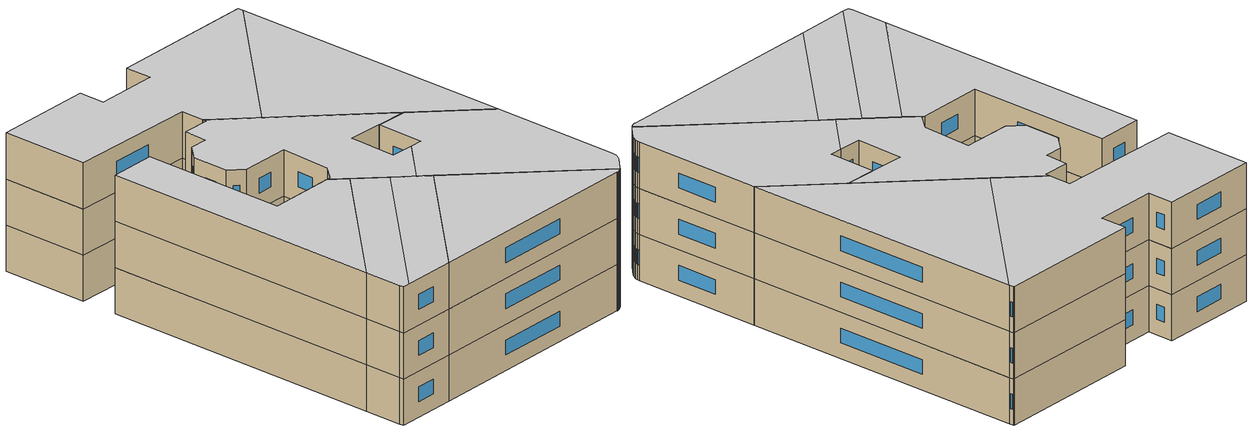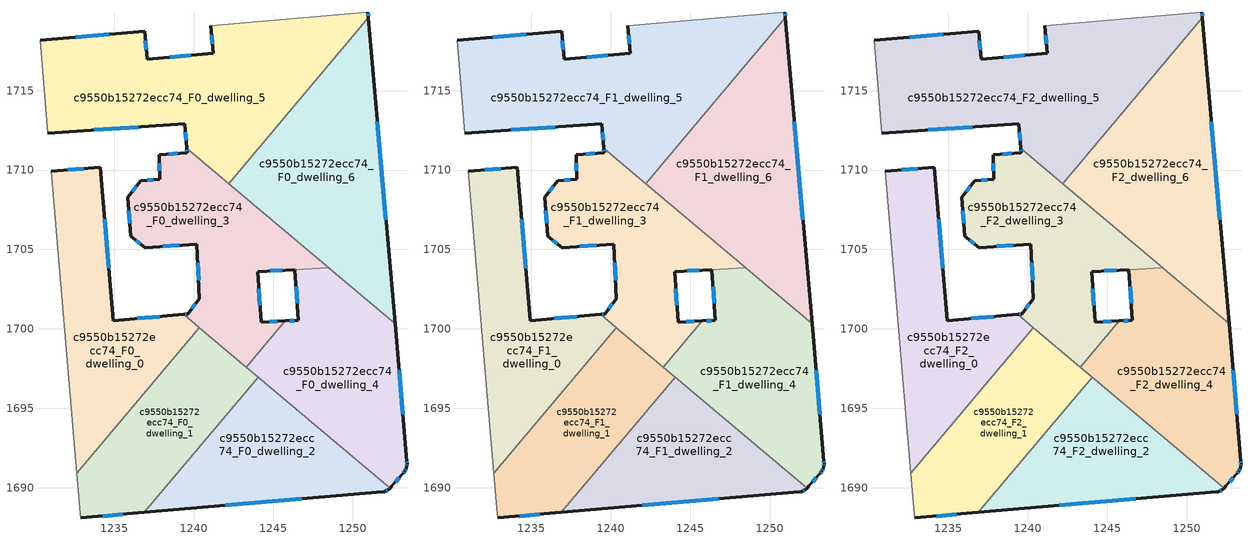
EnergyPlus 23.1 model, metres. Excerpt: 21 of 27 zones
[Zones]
c9550b15272ecc74_F0_dwelling_0
 floor ground (EU_floor_Construction): 1234.1,1710.18 1234.92,1700.53 1239.36,1700.91 1240.35,1700.08 1232.63,1690.91 1231.01,1709.92 z0
 wall outside (EU_wall_Construction): 1239.36,1700.91 1234.92,1700.53 1234.1,1710.18 1231.01,1709.92 z0:3
 wall to c9550b15272ecc74_F0_dwelling_1 (EU_wall_Construction): 1232.63,1690.91 1240.35,1700.08 z0:3
 wall adiabatic (EU_wall_Construction): 1231.01,1709.92 1232.63,1690.91 z0:3
 wall to c9550b15272ecc74_F0_dwelling_3 (EU_wall_Construction): 1240.35,1700.08 1239.36,1700.91 z0:3
 window (EU_Window_Construction): 1233.05,1710.09 1232.06,1710.01 / 1234.64,1703.81 1234.38,1706.9 / 1237.85,1700.78 1236.43,1700.66 z1.02:1.98
c9550b15272ecc74_F0_dwelling_1
 floor ground (EU_floor_Construction): 1244.06,1696.95 1236.89,1688.44 1232.88,1688.09 1232.85,1688.37 1232.63,1690.91 1240.35,1700.08 z0
 wall outside (EU_wall_Construction): 1232.88,1688.09 1236.89,1688.44 z0:3
 wall to c9550b15272ecc74_F0_dwelling_2 (EU_wall_Construction): 1236.89,1688.44 1244.06,1696.95 z0:3
 wall adiabatic (EU_wall_Construction): 1232.63,1690.91 1232.85,1688.37 1232.88,1688.09 z0:3
 wall to c9550b15272ecc74_F0_dwelling_4 (EU_wall_Construction): 1244.06,1696.95 1243.31,1697.58 z0:3
 wall to c9550b15272ecc74_F0_dwelling_3 (EU_wall_Construction): 1243.31,1697.58 1240.35,1700.08 z0:3
 window (EU_Window_Construction): 1234.25,1688.21 1235.53,1688.32 z1.02:1.98
c9550b15272ecc74_F0_dwelling_2
 floor ground (EU_floor_Construction): 1252.35,1689.97 1252.24,1689.87 1252.05,1689.76 1251.91,1689.72 1251.88,1689.74 1236.89,1688.44 1244.06,1696.95 z0
 wall outside (EU_wall_Construction): 1236.89,1688.44 1251.88,1689.74 1251.91,1689.72 1252.05,1689.76 1252.24,1689.87 1252.35,1689.97 z0:3
 wall to c9550b15272ecc74_F0_dwelling_4 (EU_wall_Construction): 1252.35,1689.97 1244.06,1696.95 z0:3
 window (EU_Window_Construction): 1241.99,1688.88 1246.78,1689.3 / 1252.11,1689.8 1252.17,1689.83 z1.02:1.98
c9550b15272ecc74_F0_dwelling_3
 floor ground (EU_floor_Construction): 1248.48,1703.84 1244.03,1703.61 1244.23,1700.42 1245.77,1700.5 1243.31,1697.58 1239.36,1700.91 1239.61,1700.93 1240.35,1701.91 1240.18,1705.34 1236.95,1705.11 1236.02,1705.82 1235.84,1708.29 1236.66,1709.33 1237.84,1709.42 1237.81,1710.97 1239.58,1711.09 1239.56,1711.36 z0
 wall outside (EU_wall_Construction): 1245.77,1700.5 1244.23,1700.42 1244.03,1703.61 1246.35,1703.73 / 1239.56,1711.36 1239.58,1711.09 1237.81,1710.97 1237.84,1709.42 1236.66,1709.33 1235.84,1708.29 1236.02,1705.82 1236.95,1705.11 1240.18,1705.34 1240.35,1701.91 1239.61,1700.93 1239.36,1700.91 z0:3
 wall to c9550b15272ecc74_F0_dwelling_4 (EU_wall_Construction): 1243.31,1697.58 1245.77,1700.5 / 1246.36,1703.73 1248.49,1703.84 z0:3
 wall to c9550b15272ecc74_F0_dwelling_6 (EU_wall_Construction): 1248.48,1703.84 1242.18,1709.15 z0:3
 wall to c9550b15272ecc74_F0_dwelling_5 (EU_wall_Construction): 1242.18,1709.15 1239.56,1711.36 z0:3
 window (EU_Window_Construction): 1244.82,1703.65 1245.56,1703.68 / 1244.16,1701.5 1244.1,1702.52 / 1245.24,1700.47 1244.75,1700.45 / 1239.53,1700.92 1239.45,1700.92 / 1240.1,1701.58 1239.86,1701.26 / 1240.24,1704.17 1240.29,1703.08 / 1238.05,1705.19 1239.08,1705.26 / 1236.33,1705.58 1236.63,1705.35 / 1235.9,1707.45 1235.96,1706.66 / 1236.38,1708.98 1236.12,1708.65 / 1237.44,1709.39 1237.06,1709.36 / 1237.82,1710.44 1237.83,1709.94 / 1238.98,1711.05 1238.41,1711.01 / 1239.56,1711.27 1239.57,1711.18 z1.02:1.98
c9550b15272ecc74_F0_dwelling_4
 floor ground (EU_floor_Construction): 1252.67,1700.32 1253.42,1691.68 1253.42,1691.51 1253.4,1691.35 1253.37,1691.24 1253.27,1691.04 1253.17,1690.91 1252.47,1690.11 1252.39,1690 1252.35,1689.97 1243.31,1697.58 1245.77,1700.5 1246.58,1700.54 1246.36,1703.73 1248.49,1703.84 1248.54,1703.79 z0
 wall outside (EU_wall_Construction): 1252.35,1689.97 1252.39,1690 1252.47,1690.11 1253.17,1690.91 1253.27,1691.04 1253.37,1691.24 1253.4,1691.35 1253.42,1691.51 1253.42,1691.68 1252.67,1700.32 / 1246.36,1703.73 1246.58,1700.54 1245.77,1700.5 z0:3
 wall to c9550b15272ecc74_F0_dwelling_6 (EU_wall_Construction): 1252.67,1700.32 1248.54,1703.79 1248.49,1703.84 z0:3
 window (EU_Window_Construction): 1253.3,1691.11 1253.33,1691.17 / 1253.21,1690.95 1253.24,1690.99 / 1252.71,1690.38 1252.93,1690.64 / 1246.31,1700.53 1246.05,1700.51 / 1246.44,1702.64 1246.51,1701.62 / 1253.16,1694.62 1252.92,1697.38 / 1253.42,1691.57 1253.42,1691.62 / 1253.41,1691.4 1253.41,1691.46 z1.02:1.98
c9550b15272ecc74_F0_dwelling_5
 floor ground (EU_floor_Construction): 1250.96,1719.95 1250.99,1719.61 1242.18,1709.15 1239.56,1711.36 1239.41,1712.9 1230.8,1712.33 1230.31,1718.18 1236.9,1718.75 1237.05,1716.99 1241.21,1717.34 1241.06,1719.1 1250.91,1719.94 z0
 wall outside (EU_wall_Construction): 1241.06,1719.1 1241.21,1717.34 1237.05,1716.99 1236.9,1718.75 1230.31,1718.18 / 1250.99,1719.61 1250.96,1719.95 / 1230.8,1712.33 1239.41,1712.9 1239.56,1711.36 z0:3
 wall adiabatic (EU_wall_Construction): 1250.96,1719.95 1250.91,1719.94 1241.06,1719.1 / 1230.31,1718.18 1230.8,1712.33 z0:3
 wall to c9550b15272ecc74_F0_dwelling_6 (EU_wall_Construction): 1242.18,1709.15 1250.99,1719.61 z0:3
 window (EU_Window_Construction): 1237,1717.59 1236.95,1718.15 / 1239.8,1717.22 1238.47,1717.11 / 1241.11,1718.5 1241.16,1717.94 / 1250.98,1719.72 1250.97,1719.84 / 1239.46,1712.38 1239.51,1711.89 / 1233.73,1712.53 1236.48,1712.71 / 1234.66,1718.56 1232.55,1718.38 z1.02:1.98
c9550b15272ecc74_F0_dwelling_6
 floor ground (EU_floor_Construction): 1250.99,1719.61 1252.67,1700.32 1242.18,1709.15 z0
 wall outside (EU_wall_Construction): 1252.67,1700.32 1250.99,1719.61 z0:3
 window (EU_Window_Construction): 1252.09,1706.88 1251.56,1713.05 z1.02:1.98
c9550b15272ecc74_F1_dwelling_0
 floor to c9550b15272ecc74_F0_dwelling_0 (EU_floor_Construction): 1234.1,1710.18 1234.92,1700.53 1239.36,1700.91 1240.35,1700.08 1232.63,1690.91 1231.01,1709.92 z3
 wall outside (EU_wall_Construction): 1239.36,1700.91 1234.92,1700.53 1234.1,1710.18 1231.01,1709.92 z3:6
 wall to c9550b15272ecc74_F1_dwelling_1 (EU_wall_Construction): 1232.63,1690.91 1240.35,1700.08 z3:6
 wall adiabatic (EU_wall_Construction): 1231.01,1709.92 1232.63,1690.91 z3:6
 wall to c9550b15272ecc74_F1_dwelling_3 (EU_wall_Construction): 1240.35,1700.08 1239.36,1700.91 z3:6
 window (EU_Window_Construction): 1233.05,1710.09 1232.06,1710.01 / 1234.64,1703.81 1234.38,1706.9 / 1237.85,1700.78 1236.43,1700.66 z4.02:4.98
c9550b15272ecc74_F1_dwelling_1
 floor to c9550b15272ecc74_F0_dwelling_1 (EU_floor_Construction): 1244.06,1696.95 1236.89,1688.44 1232.88,1688.09 1232.85,1688.37 1232.63,1690.91 1240.35,1700.08 z3
 wall outside (EU_wall_Construction): 1232.88,1688.09 1236.89,1688.44 z3:6
 wall to c9550b15272ecc74_F1_dwelling_2 (EU_wall_Construction): 1236.89,1688.44 1244.06,1696.95 z3:6
 wall adiabatic (EU_wall_Construction): 1232.63,1690.91 1232.85,1688.37 1232.88,1688.09 z3:6
 wall to c9550b15272ecc74_F1_dwelling_4 (EU_wall_Construction): 1244.06,1696.95 1243.31,1697.58 z3:6
 wall to c9550b15272ecc74_F1_dwelling_3 (EU_wall_Construction): 1243.31,1697.58 1240.35,1700.08 z3:6
 window (EU_Window_Construction): 1234.25,1688.21 1235.53,1688.32 z4.02:4.98
c9550b15272ecc74_F1_dwelling_2
 floor to c9550b15272ecc74_F0_dwelling_2 (EU_floor_Construction): 1252.35,1689.97 1252.24,1689.87 1252.05,1689.76 1251.91,1689.72 1251.88,1689.74 1236.89,1688.44 1244.06,1696.95 z3
 wall outside (EU_wall_Construction): 1236.89,1688.44 1251.88,1689.74 1251.91,1689.72 1252.05,1689.76 1252.24,1689.87 1252.35,1689.97 z3:6
 wall to c9550b15272ecc74_F1_dwelling_4 (EU_wall_Construction): 1252.35,1689.97 1244.06,1696.95 z3:6
 window (EU_Window_Construction): 1241.99,1688.88 1246.78,1689.3 / 1252.11,1689.8 1252.17,1689.83 z4.02:4.98
c9550b15272ecc74_F1_dwelling_3
 floor to c9550b15272ecc74_F0_dwelling_3 (EU_floor_Construction): 1248.48,1703.84 1244.03,1703.61 1244.23,1700.42 1245.77,1700.5 1243.31,1697.58 1239.36,1700.91 1239.61,1700.93 1240.35,1701.91 1240.18,1705.34 1236.95,1705.11 1236.02,1705.82 1235.84,1708.29 1236.66,1709.33 1237.84,1709.42 1237.81,1710.97 1239.58,1711.09 1239.56,1711.36 z3
 wall outside (EU_wall_Construction): 1245.77,1700.5 1244.23,1700.42 1244.03,1703.61 1246.35,1703.73 / 1239.56,1711.36 1239.58,1711.09 1237.81,1710.97 1237.84,1709.42 1236.66,1709.33 1235.84,1708.29 1236.02,1705.82 1236.95,1705.11 1240.18,1705.34 1240.35,1701.91 1239.61,1700.93 1239.36,1700.91 z3:6
 wall to c9550b15272ecc74_F1_dwelling_4 (EU_wall_Construction): 1243.31,1697.58 1245.77,1700.5 / 1246.36,1703.73 1248.49,1703.84 z3:6
 wall to c9550b15272ecc74_F1_dwelling_6 (EU_wall_Construction): 1248.48,1703.84 1242.18,1709.15 z3:6
 wall to c9550b15272ecc74_F1_dwelling_5 (EU_wall_Construction): 1242.18,1709.15 1239.56,1711.36 z3:6
 window (EU_Window_Construction): 1244.82,1703.65 1245.56,1703.68 / 1244.16,1701.5 1244.1,1702.52 / 1245.24,1700.47 1244.75,1700.45 / 1239.53,1700.92 1239.45,1700.92 / 1240.1,1701.58 1239.86,1701.26 / 1240.24,1704.17 1240.29,1703.08 / 1238.05,1705.19 1239.08,1705.26 / 1236.33,1705.58 1236.63,1705.35 / 1235.9,1707.45 1235.96,1706.66 / 1236.38,1708.98 1236.12,1708.65 / 1237.44,1709.39 1237.06,1709.36 / 1237.82,1710.44 1237.83,1709.94 / 1238.98,1711.05 1238.41,1711.01 / 1239.56,1711.27 1239.57,1711.18 z4.02:4.98
c9550b15272ecc74_F1_dwelling_4
 floor to c9550b15272ecc74_F0_dwelling_4 (EU_floor_Construction): 1252.67,1700.32 1253.42,1691.68 1253.42,1691.51 1253.4,1691.35 1253.37,1691.24 1253.27,1691.04 1253.17,1690.91 1252.47,1690.11 1252.39,1690 1252.35,1689.97 1243.31,1697.58 1245.77,1700.5 1246.58,1700.54 1246.36,1703.73 1248.49,1703.84 1248.54,1703.79 z3
 wall outside (EU_wall_Construction): 1252.35,1689.97 1252.39,1690 1252.47,1690.11 1253.17,1690.91 1253.27,1691.04 1253.37,1691.24 1253.4,1691.35 1253.42,1691.51 1253.42,1691.68 1252.67,1700.32 / 1246.36,1703.73 1246.58,1700.54 1245.77,1700.5 z3:6
 wall to c9550b15272ecc74_F1_dwelling_6 (EU_wall_Construction): 1252.67,1700.32 1248.54,1703.79 1248.49,1703.84 z3:6
 window (EU_Window_Construction): 1253.3,1691.11 1253.33,1691.17 / 1253.21,1690.95 1253.24,1690.99 / 1252.71,1690.38 1252.93,1690.64 / 1246.31,1700.53 1246.05,1700.51 / 1246.44,1702.64 1246.51,1701.62 / 1253.16,1694.62 1252.92,1697.38 / 1253.42,1691.57 1253.42,1691.62 / 1253.41,1691.4 1253.41,1691.46 z4.02:4.98
c9550b15272ecc74_F1_dwelling_5
 floor to c9550b15272ecc74_F0_dwelling_5 (EU_floor_Construction): 1250.96,1719.95 1250.99,1719.61 1242.18,1709.15 1239.56,1711.36 1239.41,1712.9 1230.8,1712.33 1230.31,1718.18 1236.9,1718.75 1237.05,1716.99 1241.21,1717.34 1241.06,1719.1 1250.91,1719.94 z3
 wall outside (EU_wall_Construction): 1241.06,1719.1 1241.21,1717.34 1237.05,1716.99 1236.9,1718.75 1230.31,1718.18 / 1250.99,1719.61 1250.96,1719.95 / 1230.8,1712.33 1239.41,1712.9 1239.56,1711.36 z3:6
 wall adiabatic (EU_wall_Construction): 1250.96,1719.95 1250.91,1719.94 1241.06,1719.1 / 1230.31,1718.18 1230.8,1712.33 z3:6
 wall to c9550b15272ecc74_F1_dwelling_6 (EU_wall_Construction): 1242.18,1709.15 1250.99,1719.61 z3:6
 window (EU_Window_Construction): 1237,1717.59 1236.95,1718.15 / 1239.8,1717.22 1238.47,1717.11 / 1241.11,1718.5 1241.16,1717.94 / 1250.98,1719.72 1250.97,1719.84 / 1239.46,1712.38 1239.51,1711.89 / 1233.73,1712.53 1236.48,1712.71 / 1234.66,1718.56 1232.55,1718.38 z4.02:4.98
c9550b15272ecc74_F1_dwelling_6
 floor to c9550b15272ecc74_F0_dwelling_6 (EU_floor_Construction): 1250.99,1719.61 1252.67,1700.32 1242.18,1709.15 z3
 wall outside (EU_wall_Construction): 1252.67,1700.32 1250.99,1719.61 z3:6
 window (EU_Window_Construction): 1252.09,1706.88 1251.56,1713.05 z4.02:4.98
c9550b15272ecc74_F2_dwelling_0
 floor to c9550b15272ecc74_F1_dwelling_0 (EU_floor_Construction): 1234.1,1710.18 1234.92,1700.53 1239.36,1700.91 1240.35,1700.08 1232.63,1690.91 1231.01,1709.92 z6
 wall outside (EU_wall_Construction): 1239.36,1700.91 1234.92,1700.53 1234.1,1710.18 1231.01,1709.92 z6:9
 wall to c9550b15272ecc74_F2_dwelling_1 (EU_wall_Construction): 1232.63,1690.91 1240.35,1700.08 z6:9
 wall adiabatic (EU_wall_Construction): 1231.01,1709.92 1232.63,1690.91 z6:9
 wall to c9550b15272ecc74_F2_dwelling_3 (EU_wall_Construction): 1240.35,1700.08 1239.36,1700.91 z6:9
 window (EU_Window_Construction): 1233.05,1710.09 1232.06,1710.01 / 1234.64,1703.81 1234.38,1706.9 / 1237.85,1700.78 1236.43,1700.66 z7.02:7.98
 ceiling to c9550b15272ecc74_F3_dwelling_0 (EU_floor_Construction): 1232.63,1690.91 1240.35,1700.08 1239.36,1700.91 1234.92,1700.53 1234.1,1710.18 1231.01,1709.92 z9
c9550b15272ecc74_F2_dwelling_1
 floor to c9550b15272ecc74_F1_dwelling_1 (EU_floor_Construction): 1244.06,1696.95 1236.89,1688.44 1232.88,1688.09 1232.85,1688.37 1232.63,1690.91 1240.35,1700.08 z6
 wall outside (EU_wall_Construction): 1232.88,1688.09 1236.89,1688.44 z6:9
 wall to c9550b15272ecc74_F2_dwelling_2 (EU_wall_Construction): 1236.89,1688.44 1244.06,1696.95 z6:9
 wall adiabatic (EU_wall_Construction): 1232.63,1690.91 1232.85,1688.37 1232.88,1688.09 z6:9
 wall to c9550b15272ecc74_F2_dwelling_4 (EU_wall_Construction): 1244.06,1696.95 1243.31,1697.58 z6:9
 wall to c9550b15272ecc74_F2_dwelling_3 (EU_wall_Construction): 1243.31,1697.58 1240.35,1700.08 z6:9
 window (EU_Window_Construction): 1234.25,1688.21 1235.53,1688.32 z7.02:7.98
 ceiling to c9550b15272ecc74_F3_dwelling_1 (EU_floor_Construction): 1236.89,1688.44 1244.06,1696.95 1242.15,1698.56 1233.37,1688.14 z9
 ceiling to c9550b15272ecc74_F3_dwelling_0 (EU_floor_Construction): 1233.37,1688.14 1242.15,1698.56 1240.35,1700.08 1232.63,1690.91 1232.85,1688.37 1232.88,1688.09 z9
c9550b15272ecc74_F2_dwelling_2
 floor to c9550b15272ecc74_F1_dwelling_2 (EU_floor_Construction): 1252.35,1689.97 1252.24,1689.87 1252.05,1689.76 1251.91,1689.72 1251.88,1689.74 1236.89,1688.44 1244.06,1696.95 z6
 wall outside (EU_wall_Construction): 1236.89,1688.44 1251.88,1689.74 1251.91,1689.72 1252.05,1689.76 1252.24,1689.87 1252.35,1689.97 z6:9
 wall to c9550b15272ecc74_F2_dwelling_4 (EU_wall_Construction): 1252.35,1689.97 1244.06,1696.95 z6:9
 window (EU_Window_Construction): 1241.99,1688.88 1246.78,1689.3 / 1252.11,1689.8 1252.17,1689.83 z7.02:7.98
 ceiling to c9550b15272ecc74_F3_dwelling_1 (EU_floor_Construction): 1251.91,1689.72 1252.05,1689.76 1252.24,1689.87 1252.35,1689.97 1244.06,1696.95 1236.89,1688.44 1251.88,1689.74 z9
c9550b15272ecc74_F2_dwelling_3
 floor to c9550b15272ecc74_F1_dwelling_3 (EU_floor_Construction): 1248.48,1703.84 1244.03,1703.61 1244.23,1700.42 1245.77,1700.5 1243.31,1697.58 1239.36,1700.91 1239.61,1700.93 1240.35,1701.91 1240.18,1705.34 1236.95,1705.11 1236.02,1705.82 1235.84,1708.29 1236.66,1709.33 1237.84,1709.42 1237.81,1710.97 1239.58,1711.09 1239.56,1711.36 z6
 wall outside (EU_wall_Construction): 1245.77,1700.5 1244.23,1700.42 1244.03,1703.61 1246.35,1703.73 / 1239.56,1711.36 1239.58,1711.09 1237.81,1710.97 1237.84,1709.42 1236.66,1709.33 1235.84,1708.29 1236.02,1705.82 1236.95,1705.11 1240.18,1705.34 1240.35,1701.91 1239.61,1700.93 1239.36,1700.91 z6:9
 wall to c9550b15272ecc74_F2_dwelling_4 (EU_wall_Construction): 1243.31,1697.58 1245.77,1700.5 / 1246.36,1703.73 1248.49,1703.84 z6:9
 wall to c9550b15272ecc74_F2_dwelling_6 (EU_wall_Construction): 1248.48,1703.84 1242.18,1709.15 z6:9
 wall to c9550b15272ecc74_F2_dwelling_5 (EU_wall_Construction): 1242.18,1709.15 1239.56,1711.36 z6:9
 window (EU_Window_Construction): 1244.82,1703.65 1245.56,1703.68 / 1244.16,1701.5 1244.1,1702.52 / 1245.24,1700.47 1244.75,1700.45 / 1239.53,1700.92 1239.45,1700.92 / 1240.1,1701.58 1239.86,1701.26 / 1240.24,1704.17 1240.29,1703.08 / 1238.05,1705.19 1239.08,1705.26 / 1236.33,1705.58 1236.63,1705.35 / 1235.9,1707.45 1235.96,1706.66 / 1236.38,1708.98 1236.12,1708.65 / 1237.44,1709.39 1237.06,1709.36 / 1237.82,1710.44 1237.83,1709.94 / 1238.98,1711.05 1238.41,1711.01 / 1239.56,1711.27 1239.57,1711.18 z7.02:7.98
 ceiling to c9550b15272ecc74_F3_dwelling_2 (EU_floor_Construction): 1245.77,1700.5 1244.23,1700.42 1244.03,1703.61 1248.48,1703.84 1239.56,1711.36 1239.58,1711.09 1237.81,1710.97 1237.84,1709.42 1236.66,1709.33 1235.84,1708.29 1236.02,1705.82 1236.95,1705.11 1240.18,1705.34 1240.35,1701.91 1239.61,1700.93 1239.36,1700.91 1243.31,1697.58 z9
c9550b15272ecc74_F2_dwelling_4
 floor to c9550b15272ecc74_F1_dwelling_4 (EU_floor_Construction): 1252.67,1700.32 1253.42,1691.68 1253.42,1691.51 1253.4,1691.35 1253.37,1691.24 1253.27,1691.04 1253.17,1690.91 1252.47,1690.11 1252.39,1690 1252.35,1689.97 1243.31,1697.58 1245.77,1700.5 1246.58,1700.54 1246.36,1703.73 1248.49,1703.84 1248.54,1703.79 z6
 wall outside (EU_wall_Construction): 1252.35,1689.97 1252.39,1690 1252.47,1690.11 1253.17,1690.91 1253.27,1691.04 1253.37,1691.24 1253.4,1691.35 1253.42,1691.51 1253.42,1691.68 1252.67,1700.32 / 1246.36,1703.73 1246.58,1700.54 1245.77,1700.5 z6:9
 wall to c9550b15272ecc74_F2_dwelling_6 (EU_wall_Construction): 1252.67,1700.32 1248.54,1703.79 1248.49,1703.84 z6:9
 window (EU_Window_Construction): 1253.3,1691.11 1253.33,1691.17 / 1253.21,1690.95 1253.24,1690.99 / 1252.71,1690.38 1252.93,1690.64 / 1246.31,1700.53 1246.05,1700.51 / 1246.44,1702.64 1246.51,1701.62 / 1253.16,1694.62 1252.92,1697.38 / 1253.42,1691.57 1253.42,1691.62 / 1253.41,1691.4 1253.41,1691.46 z7.02:7.98
 ceiling to c9550b15272ecc74_F3_dwelling_3 (EU_floor_Construction): 1252.47,1690.11 1253.17,1690.91 1253.27,1691.04 1253.37,1691.24 1253.4,1691.35 1253.42,1691.51 1253.42,1691.68 1252.67,1700.32 1248.54,1703.79 1248.49,1703.84 1246.36,1703.73 1246.58,1700.54 1245.77,1700.5 1243.31,1697.58 1252.35,1689.97 1252.39,1690 z9
c9550b15272ecc74_F2_dwelling_5
 floor to c9550b15272ecc74_F1_dwelling_5 (EU_floor_Construction): 1250.96,1719.95 1250.99,1719.61 1242.18,1709.15 1239.56,1711.36 1239.41,1712.9 1230.8,1712.33 1230.31,1718.18 1236.9,1718.75 1237.05,1716.99 1241.21,1717.34 1241.06,1719.1 1250.91,1719.94 z6
 wall outside (EU_wall_Construction): 1241.06,1719.1 1241.21,1717.34 1237.05,1716.99 1236.9,1718.75 1230.31,1718.18 / 1250.99,1719.61 1250.96,1719.95 / 1230.8,1712.33 1239.41,1712.9 1239.56,1711.36 z6:9
 wall adiabatic (EU_wall_Construction): 1250.96,1719.95 1250.91,1719.94 1241.06,1719.1 / 1230.31,1718.18 1230.8,1712.33 z6:9
 wall to c9550b15272ecc74_F2_dwelling_6 (EU_wall_Construction): 1242.18,1709.15 1250.99,1719.61 z6:9
 window (EU_Window_Construction): 1237,1717.59 1236.95,1718.15 / 1239.8,1717.22 1238.47,1717.11 / 1241.11,1718.5 1241.16,1717.94 / 1250.98,1719.72 1250.97,1719.84 / 1239.46,1712.38 1239.51,1711.89 / 1233.73,1712.53 1236.48,1712.71 / 1234.66,1718.56 1232.55,1718.38 z7.02:7.98
 ceiling to c9550b15272ecc74_F3_dwelling_4 (EU_floor_Construction): 1242.18,1709.15 1250.99,1719.61 1250.96,1719.95 1250.91,1719.94 1241.06,1719.1 1241.21,1717.34 1237.05,1716.99 1236.9,1718.75 1230.31,1718.18 1230.8,1712.33 1239.41,1712.9 1239.56,1711.36 z9
c9550b15272ecc74_F2_dwelling_6
 floor to c9550b15272ecc74_F1_dwelling_6 (EU_floor_Construction): 1250.99,1719.61 1252.67,1700.32 1242.18,1709.15 z6
 wall outside (EU_wall_Construction): 1252.67,1700.32 1250.99,1719.61 z6:9
 window (EU_Window_Construction): 1252.09,1706.88 1251.56,1713.05 z7.02:7.98
 ceiling to c9550b15272ecc74_F3_dwelling_5 (EU_floor_Construction): 1252.67,1700.32 1250.99,1719.61 1242.18,1709.15 z9
[Building]
EU S2 Campaign: North Axis=0; Terrain=City; Solar Distribution=FullExterior
[Site:Location]
Vienna: Latitude=48; Longitude=16.5; Time Zone=1; Elevation=183
[SizingPeriod:WeatherFileDays]
AnnualSizingPeriod: Begin Month=1; Begin Day of Month=1; End Month=12; End Day of Month=31; Day of Week for Start Day=Monday; Use Weather File Daylight Saving Period=No; Use Weather File Rain and Snow Indicators=No
[MATERIAL]
EU_InternalMass_Material: Roughness=MediumRough; Thickness=0.1; Conductivity=1; Density=1800; Specific Heat=900; Thermal Absorptance=0.9; Solar Absorptance=0.7; Visible Absorptance=0.7
[MATERIAL:NOMASS] Roughness=MediumRough; Thermal Absorptance=0.9; Solar Absorptance=0.7; Visible Absorptance=0.7
Name | Thermal Resistance
EU_wall_NoMass | 0.942466
EU_floor_NoMass | 0.66527
[WINDOWMATERIAL:SIMPLEGLAZINGSYSTEM]
EU_Window_SimpleGlazing: UFactor=2.03367; Solar Heat Gain Coefficient=0.65; Visible Transmittance=0.65
[CONSTRUCTION]
EU_wall_Construction: EU_wall_NoMass
EU_floor_Construction: EU_floor_NoMass
EU_Window_Construction: EU_Window_SimpleGlazing
EU_InternalMass_Construction: EU_InternalMass_Material
[ZONE] Type=1; Multiplier=1; Ceiling Height=autocalculate; Floor Area=autocalculate; Part of Total Floor Area=Yes
Name | Volume
c9550b15272ecc74_F0_dwelling_0; c9550b15272ecc74_F1_dwelling_0; c9550b15272ecc74_F2_dwelling_0 | 219.434
c9550b15272ecc74_F0_dwelling_1; c9550b15272ecc74_F1_dwelling_1; c9550b15272ecc74_F2_dwelling_1 | 185.268
c9550b15272ecc74_F0_dwelling_2; c9550b15272ecc74_F1_dwelling_2; c9550b15272ecc74_F2_dwelling_2 | 185.254
c9550b15272ecc74_F0_dwelling_3; c9550b15272ecc74_F1_dwelling_3; c9550b15272ecc74_F2_dwelling_3 | 217.145
c9550b15272ecc74_F0_dwelling_4; c9550b15272ecc74_F1_dwelling_4; c9550b15272ecc74_F2_dwelling_4 | 232.794
c9550b15272ecc74_F0_dwelling_5; c9550b15272ecc74_F1_dwelling_5; c9550b15272ecc74_F2_dwelling_5 | 346.277
c9550b15272ecc74_F0_dwelling_6; c9550b15272ecc74_F1_dwelling_6; c9550b15272ecc74_F2_dwelling_6 | 281.08
[INTERNALMASS] Construction=EU_InternalMass_Construction
Name | Zone or ZoneList | Surface Area
c9550b15272ecc74_F0_dwelling_0_EU_InternalMass | c9550b15272ecc74_F0_dwelling_0 | 73.1447
c9550b15272ecc74_F0_dwelling_1_EU_InternalMass | c9550b15272ecc74_F0_dwelling_1 | 61.7557
c9550b15272ecc74_F0_dwelling_2_EU_InternalMass | c9550b15272ecc74_F0_dwelling_2 | 61.751
c9550b15272ecc74_F0_dwelling_3_EU_InternalMass | c9550b15272ecc74_F0_dwelling_3 | 72.3934
c9550b15272ecc74_F0_dwelling_4_EU_InternalMass | c9550b15272ecc74_F0_dwelling_4 | 77.5978
c9550b15272ecc74_F0_dwelling_5_EU_InternalMass | c9550b15272ecc74_F0_dwelling_5 | 115.425
c9550b15272ecc74_F0_dwelling_6_EU_InternalMass | c9550b15272ecc74_F0_dwelling_6 | 93.6932
c9550b15272ecc74_F1_dwelling_0_EU_InternalMass | c9550b15272ecc74_F1_dwelling_0 | 73.1447
c9550b15272ecc74_F1_dwelling_1_EU_InternalMass | c9550b15272ecc74_F1_dwelling_1 | 61.7557
c9550b15272ecc74_F1_dwelling_2_EU_InternalMass | c9550b15272ecc74_F1_dwelling_2 | 61.751
c9550b15272ecc74_F1_dwelling_3_EU_InternalMass | c9550b15272ecc74_F1_dwelling_3 | 72.3934
c9550b15272ecc74_F1_dwelling_4_EU_InternalMass | c9550b15272ecc74_F1_dwelling_4 | 77.5978
c9550b15272ecc74_F1_dwelling_5_EU_InternalMass | c9550b15272ecc74_F1_dwelling_5 | 115.425
c9550b15272ecc74_F1_dwelling_6_EU_InternalMass | c9550b15272ecc74_F1_dwelling_6 | 93.6932
c9550b15272ecc74_F2_dwelling_0_EU_InternalMass | c9550b15272ecc74_F2_dwelling_0 | 73.1447
c9550b15272ecc74_F2_dwelling_1_EU_InternalMass | c9550b15272ecc74_F2_dwelling_1 | 61.7557
c9550b15272ecc74_F2_dwelling_2_EU_InternalMass | c9550b15272ecc74_F2_dwelling_2 | 61.751
c9550b15272ecc74_F2_dwelling_3_EU_InternalMass | c9550b15272ecc74_F2_dwelling_3 | 72.3934
c9550b15272ecc74_F2_dwelling_4_EU_InternalMass | c9550b15272ecc74_F2_dwelling_4 | 77.5978
c9550b15272ecc74_F2_dwelling_5_EU_InternalMass | c9550b15272ecc74_F2_dwelling_5 | 115.425
c9550b15272ecc74_F2_dwelling_6_EU_InternalMass | c9550b15272ecc74_F2_dwelling_6 | 93.6932
[OTHEREQUIPMENT] Fuel Type=Electricity; Design Level Calculation Method=Watts/Area; Power per Zone Floor Area=1; Fraction Latent=0; Fraction Radiant=0; Fraction Lost=0; Carbon Dioxide Generation Rate=0; EndUse Subcategory=EU_Step8_InternalGains
Name | Zone or ZoneList or Space or SpaceList | Schedule
EU_Step8_InternalGain_c9550b15272ecc74_F0_dwelling_0_f000 | c9550b15272ecc74_F0_dwelling_0 | EU_Step8_GainSchedule_c9550b15272ecc74_F0_dwelling_0_f000
EU_Step8_InternalGain_c9550b15272ecc74_F0_dwelling_1_f000 | c9550b15272ecc74_F0_dwelling_1 | EU_Step8_GainSchedule_c9550b15272ecc74_F0_dwelling_1_f000
EU_Step8_InternalGain_c9550b15272ecc74_F0_dwelling_2_f000 | c9550b15272ecc74_F0_dwelling_2 | EU_Step8_GainSchedule_c9550b15272ecc74_F0_dwelling_2_f000
EU_Step8_InternalGain_c9550b15272ecc74_F0_dwelling_3_f000 | c9550b15272ecc74_F0_dwelling_3 | EU_Step8_GainSchedule_c9550b15272ecc74_F0_dwelling_3_f000
EU_Step8_InternalGain_c9550b15272ecc74_F0_dwelling_4_f000 | c9550b15272ecc74_F0_dwelling_4 | EU_Step8_GainSchedule_c9550b15272ecc74_F0_dwelling_4_f000
EU_Step8_InternalGain_c9550b15272ecc74_F0_dwelling_5_f000 | c9550b15272ecc74_F0_dwelling_5 | EU_Step8_GainSchedule_c9550b15272ecc74_F0_dwelling_5_f000
EU_Step8_InternalGain_c9550b15272ecc74_F0_dwelling_6_f000 | c9550b15272ecc74_F0_dwelling_6 | EU_Step8_GainSchedule_c9550b15272ecc74_F0_dwelling_6_f000
EU_Step8_InternalGain_c9550b15272ecc74_F1_dwelling_0_f000 | c9550b15272ecc74_F1_dwelling_0 | EU_Step8_GainSchedule_c9550b15272ecc74_F1_dwelling_0_f000
EU_Step8_InternalGain_c9550b15272ecc74_F1_dwelling_1_f000 | c9550b15272ecc74_F1_dwelling_1 | EU_Step8_GainSchedule_c9550b15272ecc74_F1_dwelling_1_f000
EU_Step8_InternalGain_c9550b15272ecc74_F1_dwelling_2_f000 | c9550b15272ecc74_F1_dwelling_2 | EU_Step8_GainSchedule_c9550b15272ecc74_F1_dwelling_2_f000
EU_Step8_InternalGain_c9550b15272ecc74_F1_dwelling_3_f000 | c9550b15272ecc74_F1_dwelling_3 | EU_Step8_GainSchedule_c9550b15272ecc74_F1_dwelling_3_f000
EU_Step8_InternalGain_c9550b15272ecc74_F1_dwelling_4_f000 | c9550b15272ecc74_F1_dwelling_4 | EU_Step8_GainSchedule_c9550b15272ecc74_F1_dwelling_4_f000
EU_Step8_InternalGain_c9550b15272ecc74_F1_dwelling_5_f000 | c9550b15272ecc74_F1_dwelling_5 | EU_Step8_GainSchedule_c9550b15272ecc74_F1_dwelling_5_f000
EU_Step8_InternalGain_c9550b15272ecc74_F1_dwelling_6_f000 | c9550b15272ecc74_F1_dwelling_6 | EU_Step8_GainSchedule_c9550b15272ecc74_F1_dwelling_6_f000
EU_Step8_InternalGain_c9550b15272ecc74_F2_dwelling_0_f000 | c9550b15272ecc74_F2_dwelling_0 | EU_Step8_GainSchedule_c9550b15272ecc74_F2_dwelling_0_f000
EU_Step8_InternalGain_c9550b15272ecc74_F2_dwelling_1_f000 | c9550b15272ecc74_F2_dwelling_1 | EU_Step8_GainSchedule_c9550b15272ecc74_F2_dwelling_1_f000
EU_Step8_InternalGain_c9550b15272ecc74_F2_dwelling_2_f000 | c9550b15272ecc74_F2_dwelling_2 | EU_Step8_GainSchedule_c9550b15272ecc74_F2_dwelling_2_f000
EU_Step8_InternalGain_c9550b15272ecc74_F2_dwelling_3_f000 | c9550b15272ecc74_F2_dwelling_3 | EU_Step8_GainSchedule_c9550b15272ecc74_F2_dwelling_3_f000
EU_Step8_InternalGain_c9550b15272ecc74_F2_dwelling_4_f000 | c9550b15272ecc74_F2_dwelling_4 | EU_Step8_GainSchedule_c9550b15272ecc74_F2_dwelling_4_f000
EU_Step8_InternalGain_c9550b15272ecc74_F2_dwelling_5_f000 | c9550b15272ecc74_F2_dwelling_5 | EU_Step8_GainSchedule_c9550b15272ecc74_F2_dwelling_5_f000
EU_Step8_InternalGain_c9550b15272ecc74_F2_dwelling_6_f000 | c9550b15272ecc74_F2_dwelling_6 | EU_Step8_GainSchedule_c9550b15272ecc74_F2_dwelling_6_f000
[ZONEVENTILATION:DESIGNFLOWRATE] Schedule=EU_AlwaysOn; Design Flow Rate Calculation Method=AirChanges/Hour; Air Changes per Hour=0.530523; Ventilation Type=Natural; Fan Pressure Rise=0; Fan Total Efficiency=1; Constant Term Coefficient=1; Temperature Term Coefficient=0; Velocity Term Coefficient=0; Velocity Squared Term Coefficient=0; Minimum Indoor Temperature=-100; Maximum Indoor Temperature=100; Delta Temperature=-100; Minimum Outdoor Temperature=-100; Maximum Outdoor Temperature=100; Maximum Wind Speed=40
Name | Zone or ZoneList or Space or SpaceList
EU_ConstantAir_c9550b15272ecc74_F0_dwelling_0 | c9550b15272ecc74_F0_dwelling_0
EU_ConstantAir_c9550b15272ecc74_F0_dwelling_1 | c9550b15272ecc74_F0_dwelling_1
EU_ConstantAir_c9550b15272ecc74_F0_dwelling_2 | c9550b15272ecc74_F0_dwelling_2
EU_ConstantAir_c9550b15272ecc74_F0_dwelling_3 | c9550b15272ecc74_F0_dwelling_3
EU_ConstantAir_c9550b15272ecc74_F0_dwelling_4 | c9550b15272ecc74_F0_dwelling_4
EU_ConstantAir_c9550b15272ecc74_F0_dwelling_5 | c9550b15272ecc74_F0_dwelling_5
EU_ConstantAir_c9550b15272ecc74_F0_dwelling_6 | c9550b15272ecc74_F0_dwelling_6
EU_ConstantAir_c9550b15272ecc74_F1_dwelling_0 | c9550b15272ecc74_F1_dwelling_0
EU_ConstantAir_c9550b15272ecc74_F1_dwelling_1 | c9550b15272ecc74_F1_dwelling_1
EU_ConstantAir_c9550b15272ecc74_F1_dwelling_2 | c9550b15272ecc74_F1_dwelling_2
EU_ConstantAir_c9550b15272ecc74_F1_dwelling_3 | c9550b15272ecc74_F1_dwelling_3
EU_ConstantAir_c9550b15272ecc74_F1_dwelling_4 | c9550b15272ecc74_F1_dwelling_4
EU_ConstantAir_c9550b15272ecc74_F1_dwelling_5 | c9550b15272ecc74_F1_dwelling_5
EU_ConstantAir_c9550b15272ecc74_F1_dwelling_6 | c9550b15272ecc74_F1_dwelling_6
EU_ConstantAir_c9550b15272ecc74_F2_dwelling_0 | c9550b15272ecc74_F2_dwelling_0
EU_ConstantAir_c9550b15272ecc74_F2_dwelling_1 | c9550b15272ecc74_F2_dwelling_1
EU_ConstantAir_c9550b15272ecc74_F2_dwelling_2 | c9550b15272ecc74_F2_dwelling_2
EU_ConstantAir_c9550b15272ecc74_F2_dwelling_3 | c9550b15272ecc74_F2_dwelling_3
EU_ConstantAir_c9550b15272ecc74_F2_dwelling_4 | c9550b15272ecc74_F2_dwelling_4
EU_ConstantAir_c9550b15272ecc74_F2_dwelling_5 | c9550b15272ecc74_F2_dwelling_5
EU_ConstantAir_c9550b15272ecc74_F2_dwelling_6 | c9550b15272ecc74_F2_dwelling_6
[HVACTEMPLATE:THERMOSTAT] Constant Heating Setpoint=20; Constant Cooling Setpoint=50
EU_HeatOnly_c9550b15272ecc74_F0_dwelling_0; EU_HeatOnly_c9550b15272ecc74_F0_dwelling_1; EU_HeatOnly_c9550b15272ecc74_F0_dwelling_2; EU_HeatOnly_c9550b15272ecc74_F0_dwelling_3; EU_HeatOnly_c9550b15272ecc74_F0_dwelling_4; EU_HeatOnly_c9550b15272ecc74_F0_dwelling_5; EU_HeatOnly_c9550b15272ecc74_F0_dwelling_6; EU_HeatOnly_c9550b15272ecc74_F1_dwelling_0; EU_HeatOnly_c9550b15272ecc74_F1_dwelling_1; EU_HeatOnly_c9550b15272ecc74_F1_dwelling_2; EU_HeatOnly_c9550b15272ecc74_F1_dwelling_3; EU_HeatOnly_c9550b15272ecc74_F1_dwelling_4; EU_HeatOnly_c9550b15272ecc74_F1_dwelling_5; EU_HeatOnly_c9550b15272ecc74_F1_dwelling_6; EU_HeatOnly_c9550b15272ecc74_F2_dwelling_0; EU_HeatOnly_c9550b15272ecc74_F2_dwelling_1; EU_HeatOnly_c9550b15272ecc74_F2_dwelling_2; EU_HeatOnly_c9550b15272ecc74_F2_dwelling_3; EU_HeatOnly_c9550b15272ecc74_F2_dwelling_4; EU_HeatOnly_c9550b15272ecc74_F2_dwelling_5; EU_HeatOnly_c9550b15272ecc74_F2_dwelling_6; EU_HeatOnly_c9550b15272ecc74_F3_dwelling_0; EU_HeatOnly_c9550b15272ecc74_F3_dwelling_1; EU_HeatOnly_c9550b15272ecc74_F3_dwelling_2; EU_HeatOnly_c9550b15272ecc74_F3_dwelling_3; EU_HeatOnly_c9550b15272ecc74_F3_dwelling_4; EU_HeatOnly_c9550b15272ecc74_F3_dwelling_5
[HVACTEMPLATE:ZONE:IDEALLOADSAIRSYSTEM] System Availability Schedule=EU_AlwaysOn; Maximum Heating Supply Air Temperature=50; Minimum Cooling Supply Air Temperature=13; Maximum Heating Supply Air Humidity Ratio=0.0156; Minimum Cooling Supply Air Humidity Ratio=0.0077; Heating Limit=NoLimit; Cooling Limit=NoLimit; Heating Availability Schedule=EU_AlwaysOn; Cooling Availability Schedule=EU_CoolingOff; Dehumidification Control Type=ConstantSensibleHeatRatio; Cooling Sensible Heat Ratio=0.7; Dehumidification Setpoint=60; Humidification Control Type=None; Humidification Setpoint=30; Outdoor Air Method=None; Outdoor Air Flow Rate per Person=0.00944; Outdoor Air Flow Rate per Zone Floor Area=0; Outdoor Air Flow Rate per Zone=0; Demand Controlled Ventilation Type=None; Outdoor Air Economizer Type=NoEconomizer; Heat Recovery Type=None; Sensible Heat Recovery Effectiveness=0.7; Latent Heat Recovery Effectiveness=0.65
Name | Template Thermostat
c9550b15272ecc74_F0_dwelling_0 | EU_HeatOnly_c9550b15272ecc74_F0_dwelling_0
c9550b15272ecc74_F0_dwelling_1 | EU_HeatOnly_c9550b15272ecc74_F0_dwelling_1
c9550b15272ecc74_F0_dwelling_2 | EU_HeatOnly_c9550b15272ecc74_F0_dwelling_2
c9550b15272ecc74_F0_dwelling_3 | EU_HeatOnly_c9550b15272ecc74_F0_dwelling_3
c9550b15272ecc74_F0_dwelling_4 | EU_HeatOnly_c9550b15272ecc74_F0_dwelling_4
c9550b15272ecc74_F0_dwelling_5 | EU_HeatOnly_c9550b15272ecc74_F0_dwelling_5
c9550b15272ecc74_F0_dwelling_6 | EU_HeatOnly_c9550b15272ecc74_F0_dwelling_6
c9550b15272ecc74_F1_dwelling_0 | EU_HeatOnly_c9550b15272ecc74_F1_dwelling_0
c9550b15272ecc74_F1_dwelling_1 | EU_HeatOnly_c9550b15272ecc74_F1_dwelling_1
c9550b15272ecc74_F1_dwelling_2 | EU_HeatOnly_c9550b15272ecc74_F1_dwelling_2
c9550b15272ecc74_F1_dwelling_3 | EU_HeatOnly_c9550b15272ecc74_F1_dwelling_3
c9550b15272ecc74_F1_dwelling_4 | EU_HeatOnly_c9550b15272ecc74_F1_dwelling_4
c9550b15272ecc74_F1_dwelling_5 | EU_HeatOnly_c9550b15272ecc74_F1_dwelling_5
c9550b15272ecc74_F1_dwelling_6 | EU_HeatOnly_c9550b15272ecc74_F1_dwelling_6
c9550b15272ecc74_F2_dwelling_0 | EU_HeatOnly_c9550b15272ecc74_F2_dwelling_0
c9550b15272ecc74_F2_dwelling_1 | EU_HeatOnly_c9550b15272ecc74_F2_dwelling_1
c9550b15272ecc74_F2_dwelling_2 | EU_HeatOnly_c9550b15272ecc74_F2_dwelling_2
c9550b15272ecc74_F2_dwelling_3 | EU_HeatOnly_c9550b15272ecc74_F2_dwelling_3
c9550b15272ecc74_F2_dwelling_4 | EU_HeatOnly_c9550b15272ecc74_F2_dwelling_4
c9550b15272ecc74_F2_dwelling_5 | EU_HeatOnly_c9550b15272ecc74_F2_dwelling_5
c9550b15272ecc74_F2_dwelling_6 | EU_HeatOnly_c9550b15272ecc74_F2_dwelling_6
[SIZING:ZONE] Zone Cooling Design Supply Air Temperature Input Method=SupplyAirTemperature; Zone Cooling Design Supply Air Temperature=13; Zone Heating Design Supply Air Temperature Input Method=SupplyAirTemperature; Zone Heating Design Supply Air Temperature=50; Zone Cooling Design Supply Air Humidity Ratio=0.008; Zone Heating Design Supply Air Humidity Ratio=0.008; Cooling Design Air Flow Method=DesignDay; Cooling Design Air Flow Rate=0; Cooling Minimum Air Flow per Zone Floor Area=0.000762; Cooling Minimum Air Flow=0; Cooling Minimum Air Flow Fraction=0.2; Heating Design Air Flow Method=DesignDay; Heating Design Air Flow Rate=0; Heating Maximum Air Flow per Zone Floor Area=0.002032; Heating Maximum Air Flow=0.141576; Heating Maximum Air Flow Fraction=0.3; Account for Dedicated Outdoor Air System=No; Dedicated Outdoor Air System Control Strategy=NeutralSupplyAir; Dedicated Outdoor Air Low Setpoint Temperature for Design=autosize; Dedicated Outdoor Air High Setpoint Temperature for Design=autosize; Zone Load Sizing Method=Sensible Load Only No Latent Load; Zone Latent Cooling Design Supply Air Humidity Ratio Input Method=HumidityRatioDifference; Zone Cooling Design Supply Air Humidity Ratio Difference=0.005; Zone Latent Heating Design Supply Air Humidity Ratio Input Method=HumidityRatioDifference; Zone Humidification Design Supply Air Humidity Ratio Difference=0.005
c9550b15272ecc74_F0_dwelling_0; c9550b15272ecc74_F0_dwelling_1; c9550b15272ecc74_F0_dwelling_2; c9550b15272ecc74_F0_dwelling_3; c9550b15272ecc74_F0_dwelling_4; c9550b15272ecc74_F0_dwelling_5; c9550b15272ecc74_F0_dwelling_6; c9550b15272ecc74_F1_dwelling_0; c9550b15272ecc74_F1_dwelling_1; c9550b15272ecc74_F1_dwelling_2; c9550b15272ecc74_F1_dwelling_3; c9550b15272ecc74_F1_dwelling_4; c9550b15272ecc74_F1_dwelling_5; c9550b15272ecc74_F1_dwelling_6; c9550b15272ecc74_F2_dwelling_0; c9550b15272ecc74_F2_dwelling_1; c9550b15272ecc74_F2_dwelling_2; c9550b15272ecc74_F2_dwelling_3; c9550b15272ecc74_F2_dwelling_4; c9550b15272ecc74_F2_dwelling_5; c9550b15272ecc74_F2_dwelling_6
[SCHEDULE:CONSTANT]
Name | Hourly Value
EU_AlwaysOn | 1
EU_CoolingOff | 0
[SCHEDULE:FILE] Column Number=1; Rows to Skip at Top=0; Number of Hours of Data=8760; Column Separator=Comma; Interpolate to Timestep=No; Minutes per Item=60; Adjust Schedule for Daylight Savings=Yes
Name | File
EU_Step8_GainSchedule_c9550b15272ecc74_F0_dwelling_0_f000 | ../../schedules/c9550b15272ecc74/c9550b15272ecc74_F0_dwelling_0_f000_gain.csv
EU_Step8_GainSchedule_c9550b15272ecc74_F0_dwelling_1_f000 | ../../schedules/c9550b15272ecc74/c9550b15272ecc74_F0_dwelling_1_f000_gain.csv
EU_Step8_GainSchedule_c9550b15272ecc74_F0_dwelling_2_f000 | ../../schedules/c9550b15272ecc74/c9550b15272ecc74_F0_dwelling_2_f000_gain.csv
EU_Step8_GainSchedule_c9550b15272ecc74_F0_dwelling_3_f000 | ../../schedules/c9550b15272ecc74/c9550b15272ecc74_F0_dwelling_3_f000_gain.csv
EU_Step8_GainSchedule_c9550b15272ecc74_F0_dwelling_4_f000 | ../../schedules/c9550b15272ecc74/c9550b15272ecc74_F0_dwelling_4_f000_gain.csv
EU_Step8_GainSchedule_c9550b15272ecc74_F0_dwelling_5_f000 | ../../schedules/c9550b15272ecc74/c9550b15272ecc74_F0_dwelling_5_f000_gain.csv
EU_Step8_GainSchedule_c9550b15272ecc74_F0_dwelling_6_f000 | ../../schedules/c9550b15272ecc74/c9550b15272ecc74_F0_dwelling_6_f000_gain.csv
EU_Step8_GainSchedule_c9550b15272ecc74_F1_dwelling_0_f000 | ../../schedules/c9550b15272ecc74/c9550b15272ecc74_F1_dwelling_0_f000_gain.csv
EU_Step8_GainSchedule_c9550b15272ecc74_F1_dwelling_1_f000 | ../../schedules/c9550b15272ecc74/c9550b15272ecc74_F1_dwelling_1_f000_gain.csv
EU_Step8_GainSchedule_c9550b15272ecc74_F1_dwelling_2_f000 | ../../schedules/c9550b15272ecc74/c9550b15272ecc74_F1_dwelling_2_f000_gain.csv
EU_Step8_GainSchedule_c9550b15272ecc74_F1_dwelling_3_f000 | ../../schedules/c9550b15272ecc74/c9550b15272ecc74_F1_dwelling_3_f000_gain.csv
EU_Step8_GainSchedule_c9550b15272ecc74_F1_dwelling_4_f000 | ../../schedules/c9550b15272ecc74/c9550b15272ecc74_F1_dwelling_4_f000_gain.csv
EU_Step8_GainSchedule_c9550b15272ecc74_F1_dwelling_5_f000 | ../../schedules/c9550b15272ecc74/c9550b15272ecc74_F1_dwelling_5_f000_gain.csv
EU_Step8_GainSchedule_c9550b15272ecc74_F1_dwelling_6_f000 | ../../schedules/c9550b15272ecc74/c9550b15272ecc74_F1_dwelling_6_f000_gain.csv
EU_Step8_GainSchedule_c9550b15272ecc74_F2_dwelling_0_f000 | ../../schedules/c9550b15272ecc74/c9550b15272ecc74_F2_dwelling_0_f000_gain.csv
EU_Step8_GainSchedule_c9550b15272ecc74_F2_dwelling_1_f000 | ../../schedules/c9550b15272ecc74/c9550b15272ecc74_F2_dwelling_1_f000_gain.csv
EU_Step8_GainSchedule_c9550b15272ecc74_F2_dwelling_2_f000 | ../../schedules/c9550b15272ecc74/c9550b15272ecc74_F2_dwelling_2_f000_gain.csv
EU_Step8_GainSchedule_c9550b15272ecc74_F2_dwelling_3_f000 | ../../schedules/c9550b15272ecc74/c9550b15272ecc74_F2_dwelling_3_f000_gain.csv
EU_Step8_GainSchedule_c9550b15272ecc74_F2_dwelling_4_f000 | ../../schedules/c9550b15272ecc74/c9550b15272ecc74_F2_dwelling_4_f000_gain.csv
EU_Step8_GainSchedule_c9550b15272ecc74_F2_dwelling_5_f000 | ../../schedules/c9550b15272ecc74/c9550b15272ecc74_F2_dwelling_5_f000_gain.csv
EU_Step8_GainSchedule_c9550b15272ecc74_F2_dwelling_6_f000 | ../../schedules/c9550b15272ecc74/c9550b15272ecc74_F2_dwelling_6_f000_gain.csv
